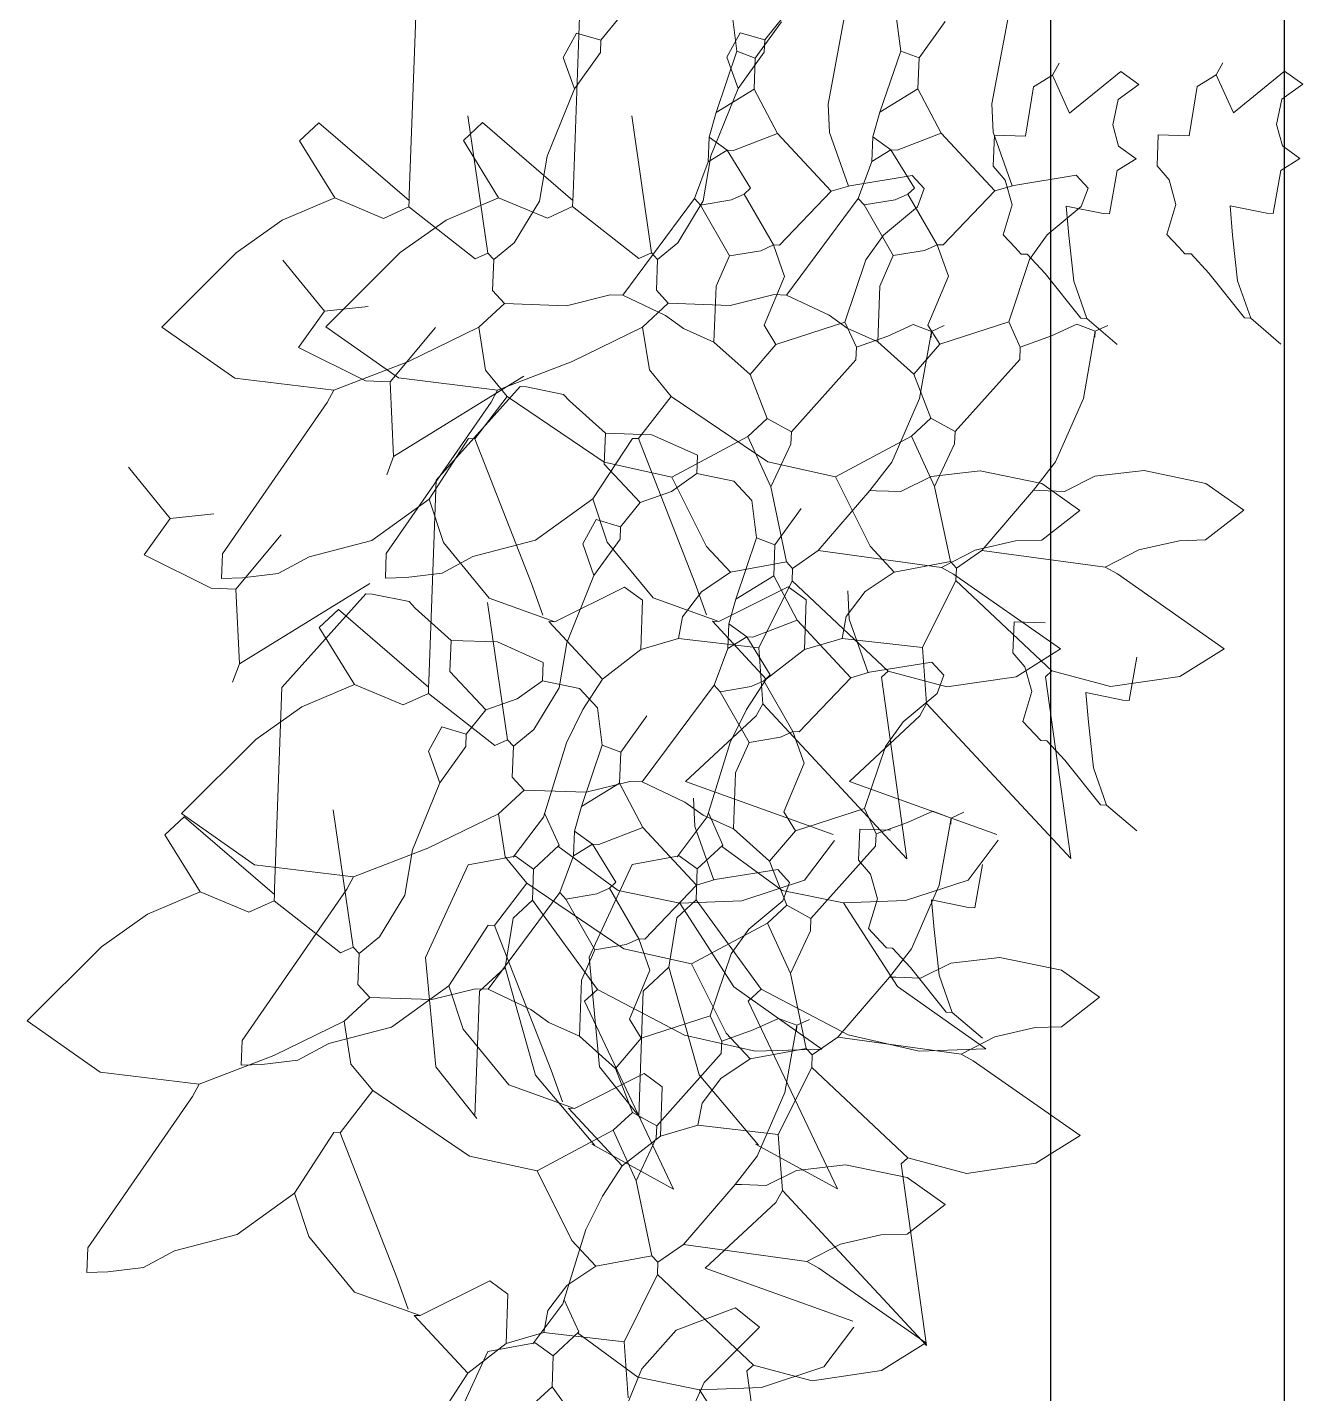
# Model space of a CAD drawing. Header units: millimetres. Extents: x 2667 to 2848, y -1 to 1765.
# Drawn here: x 2814.464 to 2815.009, y 1723.673 to 1724.257 of the extents above; entities that cross this region are included whole.
import ezdxf

# ---------------------------------------------------------------- set-up
doc = ezdxf.new("R2010")
doc.units = ezdxf.units.MM
doc.layers.add('PROIEZIONI', color=145, linetype='Continuous')
doc.layers.add('VERDE_giardino', color=74, linetype='Continuous', lineweight=9)

msp = doc.modelspace()

# ---------------------------------------------------------------- linework, layer by layer
at = {"layer": 'PROIEZIONI'}
for p, q in [((2814.90139, 1736.7425), (2814.90139, 1719.00637)), ((2815.00139, 1736.7425), (2815.00139, 1719.00637))]:
    msp.add_line(p, q, dxfattribs=at)
at = {"layer": 'VERDE_giardino'}
for p, q in [((2814.81606, 1724.27721), (2814.80618, 1724.22449)), ((2814.88613, 1724.27732), (2814.87625, 1724.2246)), ((2814.6301, 1724.27177), (2814.62697, 1724.1859)), ((2814.70018, 1724.27188), (2814.69705, 1724.18602)), ((2814.76513, 1724.26314), (2814.7672, 1724.24714)), ((2814.8352, 1724.26325), (2814.83727, 1724.24725)), ((2814.70899, 1724.25191), (2814.71733, 1724.26222)), ((2814.77505, 1724.2442), (2814.78624, 1724.25971)), ((2814.77906, 1724.25203), (2814.7874, 1724.26233)), ((2814.84512, 1724.24431), (2814.85631, 1724.25982)), ((2814.6928, 1724.24454), (2814.69849, 1724.25495)), ((2814.69849, 1724.25495), (2814.70899, 1724.25191)), ((2814.7088, 1724.24661), (2814.70899, 1724.25191)), ((2814.76287, 1724.24466), (2814.76856, 1724.25506)), ((2814.76856, 1724.25506), (2814.77906, 1724.25203)), ((2814.77887, 1724.24672), (2814.77906, 1724.25203)), ((2814.69762, 1724.2311), (2814.7088, 1724.24661)), ((2814.75828, 1724.22093), (2814.7672, 1724.24714)), ((2814.7672, 1724.24714), (2814.77505, 1724.2442)), ((2814.76769, 1724.23121), (2814.77887, 1724.24672)), ((2814.82835, 1724.22104), (2814.83727, 1724.24725)), ((2814.83727, 1724.24725), (2814.84512, 1724.24431)), ((2814.69762, 1724.2311), (2814.6928, 1724.24454)), ((2814.76769, 1724.23121), (2814.76287, 1724.24466)), ((2814.77457, 1724.23095), (2814.77505, 1724.2442)), ((2814.84464, 1724.23106), (2814.84512, 1724.24431)), ((2814.90501, 1724.24212), (2814.90217, 1724.23691)), ((2814.97509, 1724.24223), (2814.97224, 1724.23703)), ((2814.89402, 1724.2319), (2814.90217, 1724.23691)), ((2814.90217, 1724.23691), (2814.90954, 1724.22072)), ((2814.90954, 1724.22072), (2814.93142, 1724.2385)), ((2814.93142, 1724.2385), (2814.93917, 1724.23292)), ((2814.96409, 1724.23201), (2814.97224, 1724.23703)), ((2814.97224, 1724.23703), (2814.97961, 1724.22084)), ((2814.97961, 1724.22084), (2815.00149, 1724.23861)), ((2815.00149, 1724.23861), (2815.00925, 1724.23303)), ((2814.68595, 1724.20234), (2814.69762, 1724.2311)), ((2814.75603, 1724.20245), (2814.76769, 1724.23121)), ((2814.75828, 1724.22093), (2814.77457, 1724.23095)), ((2814.77457, 1724.23095), (2814.7845, 1724.21201)), ((2814.82835, 1724.22104), (2814.84464, 1724.23106)), ((2814.84464, 1724.23106), (2814.85457, 1724.21212)), ((2814.8906, 1724.2108), (2814.89402, 1724.2319)), ((2814.93027, 1724.22652), (2814.93917, 1724.23292)), ((2814.96067, 1724.21091), (2814.96409, 1724.23201)), ((2815.00034, 1724.22663), (2815.00925, 1724.23303)), ((2814.80618, 1724.22449), (2814.80675, 1724.21243)), ((2814.87625, 1724.2246), (2814.87683, 1724.21255)), ((2814.92798, 1724.21572), (2814.93027, 1724.22652)), ((2814.99805, 1724.21584), (2815.00034, 1724.22663)), ((2814.58004, 1724.20885), (2814.58828, 1724.21651)), ((2814.58828, 1724.21651), (2814.62688, 1724.18326)), ((2814.65012, 1724.20896), (2814.65836, 1724.21662)), ((2814.66056, 1724.1608), (2814.65208, 1724.21949)), ((2814.65836, 1724.21662), (2814.69695, 1724.18337)), ((2814.73063, 1724.16091), (2814.72215, 1724.2196)), ((2814.75525, 1724.21042), (2814.75828, 1724.22093)), ((2814.82532, 1724.21053), (2814.82835, 1724.22104)), ((2815.00057, 1724.20668), (2814.99805, 1724.21584)), ((2814.75486, 1724.19983), (2814.75525, 1724.21042)), ((2814.75525, 1724.21042), (2814.763, 1724.20483)), ((2814.76565, 1724.20473), (2814.7845, 1724.21201)), ((2814.7845, 1724.21201), (2814.80748, 1724.18729)), ((2814.80675, 1724.21243), (2814.81494, 1724.18947)), ((2814.82493, 1724.19994), (2814.82532, 1724.21053)), ((2814.82532, 1724.21053), (2814.83308, 1724.20494)), ((2814.83573, 1724.20485), (2814.85457, 1724.21212)), ((2814.85457, 1724.21212), (2814.87755, 1724.1874)), ((2814.87683, 1724.21255), (2814.88501, 1724.18958)), ((2814.87686, 1724.19803), (2814.87735, 1724.21128)), ((2814.87735, 1724.21128), (2814.8906, 1724.2108)), ((2814.93049, 1724.20657), (2814.92798, 1724.21572)), ((2814.94694, 1724.19814), (2814.94742, 1724.2114)), ((2814.94742, 1724.2114), (2814.96067, 1724.21091)), ((2814.59508, 1724.18441), (2814.58004, 1724.20885)), ((2814.66515, 1724.18453), (2814.65012, 1724.20896)), ((2814.75486, 1724.19983), (2814.763, 1724.20483)), ((2814.763, 1724.20483), (2814.77302, 1724.18854)), ((2814.763, 1724.20483), (2814.76565, 1724.20473)), ((2814.82493, 1724.19994), (2814.83308, 1724.20494)), ((2814.83308, 1724.20494), (2814.8431, 1724.18865)), ((2814.83308, 1724.20494), (2814.83573, 1724.20485)), ((2814.93802, 1724.20111), (2814.93049, 1724.20657)), ((2815.00809, 1724.20122), (2815.00057, 1724.20668)), ((2814.68595, 1724.20234), (2814.68271, 1724.18305)), ((2814.74898, 1724.18412), (2814.75486, 1724.19983)), ((2814.75603, 1724.20245), (2814.75278, 1724.18316)), ((2814.81905, 1724.18423), (2814.82493, 1724.19994)), ((2814.92987, 1724.1961), (2814.93802, 1724.20111)), ((2814.99994, 1724.19621), (2815.00809, 1724.20122)), ((2814.81553, 1724.18965), (2814.84222, 1724.19398)), ((2814.84222, 1724.19398), (2814.84733, 1724.18849)), ((2814.882, 1724.19201), (2814.87686, 1724.19803)), ((2814.8856, 1724.18976), (2814.91229, 1724.19409)), ((2814.91229, 1724.19409), (2814.9174, 1724.18861)), ((2814.92655, 1724.17765), (2814.92987, 1724.1961)), ((2814.95207, 1724.19212), (2814.94694, 1724.19814)), ((2814.99662, 1724.17776), (2814.99994, 1724.19621)), ((2814.77302, 1724.18854), (2814.77028, 1724.18599)), ((2814.78541, 1724.16421), (2814.80748, 1724.18729)), ((2814.80748, 1724.18729), (2814.81553, 1724.18965)), ((2814.8431, 1724.18865), (2814.84035, 1724.1861)), ((2814.84733, 1724.18849), (2814.84439, 1724.18064)), ((2814.85548, 1724.16432), (2814.87755, 1724.1874)), ((2814.87755, 1724.1874), (2814.8856, 1724.18976)), ((2814.88494, 1724.18148), (2814.882, 1724.19201)), ((2814.9174, 1724.18861), (2814.91446, 1724.18075)), ((2814.95501, 1724.18159), (2814.95207, 1724.19212)), ((2814.57262, 1724.17487), (2814.59508, 1724.18441)), ((2814.59508, 1724.18441), (2814.61599, 1724.17569)), ((2814.62678, 1724.18061), (2814.62688, 1724.18326)), ((2814.62688, 1724.18326), (2814.62697, 1724.1859)), ((2814.6427, 1724.17498), (2814.66515, 1724.18453)), ((2814.66515, 1724.18453), (2814.68606, 1724.1758)), ((2814.68271, 1724.18305), (2814.67185, 1724.16516)), ((2814.69685, 1724.18072), (2814.69695, 1724.18337)), ((2814.69695, 1724.18337), (2814.69705, 1724.18602)), ((2814.71829, 1724.14277), (2814.74898, 1724.18412)), ((2814.75278, 1724.18316), (2814.74192, 1724.16528)), ((2814.74898, 1724.18412), (2814.75154, 1724.18136)), ((2814.75154, 1724.18136), (2814.76488, 1724.18354)), ((2814.75154, 1724.18136), (2814.76401, 1724.15969)), ((2814.76488, 1724.18354), (2814.77028, 1724.18599)), ((2814.77028, 1724.18599), (2814.78276, 1724.1643)), ((2814.78836, 1724.14288), (2814.81905, 1724.18423)), ((2814.81905, 1724.18423), (2814.82161, 1724.18148)), ((2814.82161, 1724.18148), (2814.83495, 1724.18365)), ((2814.82161, 1724.18148), (2814.83408, 1724.1598)), ((2814.83495, 1724.18365), (2814.84035, 1724.1861)), ((2814.84035, 1724.1861), (2814.85283, 1724.16442)), ((2814.88111, 1724.16868), (2814.88494, 1724.18148)), ((2814.90809, 1724.18097), (2814.92389, 1724.17774)), ((2814.90915, 1724.16836), (2814.90809, 1724.18097)), ((2814.95118, 1724.16879), (2814.95501, 1724.18159)), ((2814.97816, 1724.18108), (2814.99397, 1724.17786)), ((2814.97923, 1724.16847), (2814.97816, 1724.18108)), ((2814.61599, 1724.17569), (2814.62678, 1724.18061)), ((2814.62304, 1724.16108), (2814.6427, 1724.17498)), ((2814.62678, 1724.18061), (2814.65516, 1724.15834)), ((2814.68606, 1724.1758), (2814.69685, 1724.18072)), ((2814.69685, 1724.18072), (2814.72524, 1724.15845)), ((2814.84439, 1724.18064), (2814.82985, 1724.16853)), ((2814.91446, 1724.18075), (2814.89992, 1724.16864)), ((2814.92389, 1724.17774), (2814.92655, 1724.17765)), ((2814.99397, 1724.17786), (2814.99662, 1724.17776)), ((2814.55297, 1724.16097), (2814.57262, 1724.17487)), ((2814.67185, 1724.16516), (2814.66311, 1724.15805)), ((2814.74192, 1724.16528), (2814.73319, 1724.15816)), ((2814.77736, 1724.16185), (2814.78276, 1724.1643)), ((2814.78276, 1724.1643), (2814.78757, 1724.15087)), ((2814.78276, 1724.1643), (2814.78541, 1724.16421)), ((2814.82985, 1724.16853), (2814.82234, 1724.15792)), ((2814.84743, 1724.16196), (2814.85283, 1724.16442)), ((2814.85283, 1724.16442), (2814.85765, 1724.15098)), ((2814.85283, 1724.16442), (2814.85548, 1724.16432)), ((2814.88622, 1724.16319), (2814.88111, 1724.16868)), ((2814.89992, 1724.16864), (2814.89241, 1724.15803)), ((2814.91129, 1724.14879), (2814.90915, 1724.16836)), ((2814.95629, 1724.16331), (2814.95118, 1724.16879)), ((2814.95629, 1724.16331), (2814.95884, 1724.16055)), ((2814.98136, 1724.1489), (2814.97923, 1724.16847)), ((2814.52117, 1724.12922), (2814.55297, 1724.16097)), ((2814.59072, 1724.13599), (2814.57294, 1724.15787)), ((2814.59124, 1724.12933), (2814.62304, 1724.16108)), ((2814.65516, 1724.15834), (2814.66056, 1724.1608)), ((2814.66056, 1724.1608), (2814.66311, 1724.15805)), ((2814.66311, 1724.15805), (2814.66263, 1724.1448)), ((2814.72524, 1724.15845), (2814.73063, 1724.16091)), ((2814.73063, 1724.16091), (2814.73319, 1724.15816)), ((2814.73319, 1724.15816), (2814.7327, 1724.14491)), ((2814.75823, 1724.14663), (2814.76401, 1724.15969)), ((2814.76401, 1724.15969), (2814.77736, 1724.16185)), ((2814.82234, 1724.15792), (2814.8134, 1724.13134)), ((2814.82831, 1724.14674), (2814.83408, 1724.1598)), ((2814.83408, 1724.1598), (2814.84743, 1724.16196)), ((2814.89241, 1724.15803), (2814.88348, 1724.13145)), ((2814.88622, 1724.16319), (2814.88877, 1724.16044)), ((2814.88877, 1724.16044), (2814.89141, 1724.16035)), ((2814.89141, 1724.16035), (2814.89908, 1724.15211)), ((2814.95884, 1724.16055), (2814.96149, 1724.16046)), ((2814.96149, 1724.16046), (2814.96915, 1724.15222)), ((2814.89908, 1724.15211), (2814.9143, 1724.13298)), ((2814.96915, 1724.15222), (2814.98437, 1724.13309)), ((2814.75736, 1724.12277), (2814.75823, 1724.14663)), ((2814.78757, 1724.15087), (2814.77885, 1724.12995)), ((2814.82744, 1724.12288), (2814.82831, 1724.14674)), ((2814.85765, 1724.15098), (2814.84892, 1724.13006)), ((2814.91696, 1724.13288), (2814.91129, 1724.14879)), ((2814.98703, 1724.13299), (2814.98136, 1724.1489)), ((2814.66263, 1724.1448), (2814.66773, 1724.13931)), ((2814.69424, 1724.13834), (2814.71298, 1724.14296)), ((2814.71298, 1724.14296), (2814.71829, 1724.14277)), ((2814.71829, 1724.14277), (2814.73655, 1724.13414)), ((2814.7327, 1724.14491), (2814.73781, 1724.13942)), ((2814.76431, 1724.13846), (2814.78306, 1724.14308)), ((2814.78306, 1724.14308), (2814.78836, 1724.14288)), ((2814.78836, 1724.14288), (2814.80662, 1724.13426)), ((2814.59072, 1724.13599), (2814.57954, 1724.12048)), ((2814.59072, 1724.13599), (2814.60937, 1724.13796)), ((2814.65675, 1724.12909), (2814.66773, 1724.13931)), ((2814.66773, 1724.13931), (2814.69424, 1724.13834)), ((2814.72682, 1724.1292), (2814.73781, 1724.13942)), ((2814.73655, 1724.13414), (2814.7443, 1724.12856)), ((2814.73781, 1724.13942), (2814.76431, 1724.13846)), ((2814.80662, 1724.13426), (2814.81438, 1724.12867)), ((2814.55229, 1724.10737), (2814.52117, 1724.12922)), ((2814.62236, 1724.10748), (2814.59124, 1724.12933)), ((2814.61881, 1724.10577), (2814.63823, 1724.12895)), ((2814.65675, 1724.12909), (2814.62659, 1724.11441)), ((2814.65965, 1724.11077), (2814.65675, 1724.12909)), ((2814.72682, 1724.1292), (2814.69667, 1724.11453)), ((2814.72972, 1724.11088), (2814.72682, 1724.1292)), ((2814.7443, 1724.12856), (2814.75736, 1724.12277)), ((2814.77885, 1724.12995), (2814.78386, 1724.12181)), ((2814.78386, 1724.12181), (2814.8134, 1724.13134)), ((2814.8134, 1724.13134), (2814.81831, 1724.12055)), ((2814.81438, 1724.12867), (2814.82744, 1724.12288)), ((2814.83176, 1724.12537), (2814.84255, 1724.13028)), ((2814.84255, 1724.13028), (2814.85041, 1724.12734)), ((2814.84892, 1724.13006), (2814.85394, 1724.12192)), ((2814.85041, 1724.12734), (2814.85581, 1724.1298)), ((2814.85394, 1724.12192), (2814.88348, 1724.13145)), ((2814.88348, 1724.13145), (2814.88839, 1724.12066)), ((2814.90183, 1724.12548), (2814.91262, 1724.13039)), ((2814.91262, 1724.13039), (2814.92048, 1724.12746)), ((2814.9143, 1724.13298), (2814.91696, 1724.13288)), ((2814.91696, 1724.13288), (2814.92982, 1724.1218)), ((2814.92048, 1724.12746), (2814.92588, 1724.12991)), ((2814.98437, 1724.13309), (2814.98703, 1724.13299)), ((2814.98703, 1724.13299), (2814.99989, 1724.12191)), ((2814.75736, 1724.12277), (2814.77278, 1724.10894)), ((2814.81831, 1724.12055), (2814.83176, 1724.12537)), ((2814.82744, 1724.12288), (2814.84285, 1724.10905)), ((2814.84535, 1724.0986), (2814.85041, 1724.12734)), ((2814.85031, 1724.1247), (2814.85041, 1724.12734)), ((2814.88839, 1724.12066), (2814.90183, 1724.12548)), ((2814.91542, 1724.09871), (2814.92048, 1724.12746)), ((2814.92038, 1724.12481), (2814.92048, 1724.12746)), ((2814.57954, 1724.12048), (2814.60821, 1724.10616)), ((2814.77278, 1724.10894), (2814.78386, 1724.12181)), ((2814.81812, 1724.11525), (2814.81831, 1724.12055)), ((2814.84285, 1724.10905), (2814.85394, 1724.12192)), ((2814.88819, 1724.11536), (2814.88839, 1724.12066)), ((2814.62659, 1724.11441), (2814.59473, 1724.10216)), ((2814.66894, 1724.09946), (2814.65965, 1724.11077)), ((2814.69667, 1724.11453), (2814.6648, 1724.10228)), ((2814.73901, 1724.09957), (2814.72972, 1724.11088)), ((2814.79046, 1724.08441), (2814.81812, 1724.11525)), ((2814.86053, 1724.08452), (2814.88819, 1724.11536)), ((2814.59473, 1724.10216), (2814.55229, 1724.10737)), ((2814.60821, 1724.10616), (2814.61881, 1724.10577)), ((2814.61881, 1724.10577), (2814.6203, 1724.07388)), ((2814.6203, 1724.07388), (2814.67605, 1724.1082)), ((2814.6648, 1724.10228), (2814.62236, 1724.10748)), ((2814.77278, 1724.10894), (2814.78006, 1724.0901)), ((2814.84285, 1724.10905), (2814.85013, 1724.09021)), ((2814.59189, 1724.09696), (2814.59473, 1724.10216)), ((2814.67446, 1724.10375), (2814.6385, 1724.06366)), ((2814.65501, 1724.08139), (2814.66894, 1724.09946)), ((2814.66196, 1724.09707), (2814.6648, 1724.10228)), ((2814.66894, 1724.09946), (2814.71038, 1724.07141)), ((2814.67712, 1724.10365), (2814.67446, 1724.10375)), ((2814.67712, 1724.10365), (2814.69292, 1724.10042)), ((2814.69292, 1724.10042), (2814.69547, 1724.09768)), ((2814.72508, 1724.0815), (2814.73901, 1724.09957)), ((2814.73901, 1724.09957), (2814.78045, 1724.07152)), ((2814.54708, 1724.03226), (2814.59189, 1724.09696)), ((2814.61715, 1724.03237), (2814.66196, 1724.09707)), ((2814.69547, 1724.09768), (2814.71089, 1724.08385)), ((2814.83343, 1724.07138), (2814.84535, 1724.0986)), ((2814.90351, 1724.07149), (2814.91542, 1724.09871)), ((2814.77182, 1724.08244), (2814.78006, 1724.0901)), ((2814.78006, 1724.0901), (2814.79046, 1724.08441)), ((2814.84189, 1724.08255), (2814.85013, 1724.09021)), ((2814.85013, 1724.09021), (2814.86053, 1724.08452)), ((2814.6355, 1724.05556), (2814.65236, 1724.08148)), ((2814.65236, 1724.08148), (2814.65501, 1724.08139)), ((2814.70557, 1724.05567), (2814.72244, 1724.08159)), ((2814.71089, 1724.08385), (2814.71041, 1724.07059)), ((2814.71089, 1724.08385), (2814.7308, 1724.08317)), ((2814.72244, 1724.08159), (2814.72508, 1724.0815)), ((2814.72508, 1724.0815), (2814.74936, 1724.01958)), ((2814.7308, 1724.08317), (2814.75035, 1724.07445)), ((2814.73934, 1724.06505), (2814.77182, 1724.08244)), ((2814.77182, 1724.08244), (2814.78164, 1724.06085)), ((2814.79027, 1724.07912), (2814.79046, 1724.08441)), ((2814.80941, 1724.06516), (2814.84189, 1724.08255)), ((2814.84189, 1724.08255), (2814.85171, 1724.06096)), ((2814.86034, 1724.07923), (2814.86053, 1724.08452)), ((2814.65501, 1724.08139), (2814.67929, 1724.01947)), ((2814.78164, 1724.06085), (2814.79027, 1724.07912)), ((2814.85171, 1724.06096), (2814.86034, 1724.07923)), ((2814.6203, 1724.07388), (2814.61736, 1724.06602)), ((2814.71038, 1724.07141), (2814.73934, 1724.06505)), ((2814.71041, 1724.07059), (2814.72573, 1724.05411)), ((2814.75006, 1724.0665), (2814.75035, 1724.07445)), ((2814.78045, 1724.07152), (2814.80941, 1724.06516)), ((2814.82404, 1724.0593), (2814.83343, 1724.07138)), ((2814.89412, 1724.05942), (2814.90351, 1724.07149)), ((2814.5247, 1724.04733), (2814.50692, 1724.06921)), ((2814.73918, 1724.05893), (2814.75006, 1724.0665)), ((2814.73934, 1724.06505), (2814.75418, 1724.03532)), ((2814.75006, 1724.0665), (2814.76587, 1724.06327)), ((2814.80941, 1724.06516), (2814.82425, 1724.03543)), ((2814.85031, 1724.06533), (2814.8373, 1724.05882)), ((2814.87129, 1724.06774), (2814.85031, 1724.06533)), ((2814.89769, 1724.06224), (2814.87129, 1724.06774)), ((2814.92038, 1724.06544), (2814.90737, 1724.05893)), ((2814.94137, 1724.06785), (2814.92038, 1724.06544)), ((2814.96776, 1724.06235), (2814.94137, 1724.06785)), ((2814.6385, 1724.06366), (2814.63537, 1723.97779)), ((2814.72573, 1724.05411), (2814.73918, 1724.05893)), ((2814.76587, 1724.06327), (2814.77353, 1724.05503)), ((2814.78164, 1724.06085), (2814.78843, 1724.02876)), ((2814.80188, 1724.03358), (2814.82404, 1724.0593)), ((2814.82404, 1724.0593), (2814.8267, 1724.05921)), ((2814.8373, 1724.05882), (2814.8267, 1724.05921)), ((2814.85171, 1724.06096), (2814.85851, 1724.02887)), ((2814.87195, 1724.03369), (2814.89412, 1724.05942)), ((2814.89412, 1724.05942), (2814.89677, 1724.05932)), ((2814.90737, 1724.05893), (2814.89677, 1724.05932)), ((2814.91396, 1724.05072), (2814.89769, 1724.06224)), ((2814.98403, 1724.05084), (2814.96776, 1724.06235)), ((2814.61097, 1724.03788), (2814.6355, 1724.05556)), ((2814.64165, 1724.03709), (2814.6355, 1724.05556)), ((2814.68104, 1724.03799), (2814.70557, 1724.05567)), ((2814.71172, 1724.0372), (2814.70557, 1724.05567)), ((2814.71739, 1724.0438), (2814.72573, 1724.05411)), ((2814.77353, 1724.05503), (2814.7756, 1724.03903)), ((2814.5247, 1724.04733), (2814.51352, 1724.03182)), ((2814.5247, 1724.04733), (2814.54335, 1724.0493)), ((2814.7012, 1724.03643), (2814.70689, 1724.04684)), ((2814.70689, 1724.04684), (2814.71739, 1724.0438)), ((2814.78345, 1724.03609), (2814.79464, 1724.0516)), ((2814.91396, 1724.05072), (2814.89758, 1724.03805)), ((2814.98403, 1724.05084), (2814.96765, 1724.03816)), ((2814.7172, 1724.0385), (2814.71739, 1724.0438)), ((2814.55279, 1724.01711), (2814.57222, 1724.04029)), ((2814.58417, 1724.0309), (2814.61097, 1724.03788)), ((2814.6612, 1724.01323), (2814.64165, 1724.03709)), ((2814.65424, 1724.03101), (2814.68104, 1724.03799)), ((2814.70602, 1724.02298), (2814.7012, 1724.03643)), ((2814.70602, 1724.02298), (2814.7172, 1724.0385)), ((2814.73128, 1724.01334), (2814.71172, 1724.0372)), ((2814.75418, 1724.03532), (2814.76439, 1724.02433)), ((2814.76668, 1724.01281), (2814.7756, 1724.03903)), ((2814.7756, 1724.03903), (2814.78345, 1724.03609)), ((2814.78297, 1724.02284), (2814.78345, 1724.03609)), ((2814.82425, 1724.03543), (2814.83446, 1724.02444)), ((2814.86911, 1724.03381), (2814.88635, 1724.03772)), ((2814.88635, 1724.03772), (2814.89758, 1724.03805)), ((2814.93918, 1724.03393), (2814.95642, 1724.03783)), ((2814.95642, 1724.03783), (2814.96765, 1724.03816)), ((2814.51352, 1724.03182), (2814.54219, 1724.0175)), ((2814.54669, 1724.02165), (2814.54708, 1724.03226)), ((2814.58417, 1724.0309), (2814.57095, 1724.02383)), ((2814.61676, 1724.02176), (2814.61715, 1724.03237)), ((2814.65424, 1724.03101), (2814.64102, 1724.02394)), ((2814.79099, 1724.02601), (2814.80188, 1724.03358)), ((2814.80188, 1724.03358), (2814.85469, 1724.02634)), ((2814.83446, 1724.02444), (2814.85851, 1724.02887)), ((2814.85469, 1724.02634), (2814.86911, 1724.03381)), ((2814.85851, 1724.02887), (2814.86106, 1724.02612)), ((2814.86106, 1724.02612), (2814.87195, 1724.03369)), ((2814.87195, 1724.03369), (2814.92476, 1724.02645)), ((2814.92476, 1724.02645), (2814.93918, 1724.03393)), ((2814.57095, 1724.02383), (2814.55556, 1724.02195)), ((2814.64102, 1724.02394), (2814.62563, 1724.02206)), ((2814.76439, 1724.02433), (2814.75195, 1724.01601)), ((2814.76439, 1724.02433), (2814.78843, 1724.02876)), ((2814.78843, 1724.02876), (2814.79099, 1724.02601)), ((2814.79079, 1724.02071), (2814.79099, 1724.02601)), ((2814.83446, 1724.02444), (2814.82202, 1724.01612)), ((2814.85469, 1724.02634), (2814.85989, 1724.0235)), ((2814.85989, 1724.0235), (2814.90558, 1723.99152)), ((2814.86086, 1724.02082), (2814.86106, 1724.02612)), ((2814.92476, 1724.02645), (2814.92997, 1724.02361)), ((2814.92997, 1724.02361), (2814.97565, 1723.99163)), ((2814.54219, 1724.0175), (2814.55279, 1724.01711)), ((2814.55556, 1724.02195), (2814.54669, 1724.02165)), ((2814.55429, 1723.98522), (2814.61004, 1724.01954)), ((2814.62563, 1724.02206), (2814.61676, 1724.02176)), ((2814.67929, 1724.01947), (2814.68411, 1724.00602)), ((2814.68932, 1724.00318), (2814.71904, 1724.01802)), ((2814.69435, 1723.99422), (2814.70602, 1724.02298)), ((2814.71904, 1724.01802), (2814.7268, 1724.01243)), ((2814.74936, 1724.01958), (2814.75418, 1724.00614)), ((2814.75939, 1724.00329), (2814.78912, 1724.01813)), ((2814.76668, 1724.01281), (2814.78297, 1724.02284)), ((2814.77648, 1723.99205), (2814.79079, 1724.02071)), ((2814.78297, 1724.02284), (2814.7929, 1724.0039)), ((2814.78912, 1724.01813), (2814.79687, 1724.01254)), ((2814.79079, 1724.02071), (2814.83185, 1723.98207)), ((2814.84656, 1723.99216), (2814.86086, 1724.02082)), ((2814.86086, 1724.02082), (2814.90192, 1723.98218)), ((2814.55279, 1724.01711), (2814.55429, 1723.98522)), ((2814.60844, 1724.01509), (2814.57249, 1723.975)), ((2814.6111, 1724.01499), (2814.60844, 1724.01509)), ((2814.6111, 1724.01499), (2814.6269, 1724.01176)), ((2814.6269, 1724.01176), (2814.62946, 1724.00902)), ((2814.66896, 1723.95268), (2814.66048, 1724.01138)), ((2814.68932, 1724.00318), (2814.6612, 1724.01323)), ((2814.7268, 1724.01243), (2814.72603, 1723.99123)), ((2814.75939, 1724.00329), (2814.73128, 1724.01334)), ((2814.75195, 1724.01601), (2814.7439, 1724.00534)), ((2814.76365, 1724.00231), (2814.76668, 1724.01281)), ((2814.79687, 1724.01254), (2814.7961, 1723.99134)), ((2814.82202, 1724.01612), (2814.81397, 1724.00545)), ((2814.81458, 1724.01638), (2814.81515, 1724.00432)), ((2814.58844, 1724.00073), (2814.59668, 1724.0084)), ((2814.59668, 1724.0084), (2814.63528, 1723.97514)), ((2814.62946, 1724.00902), (2814.64487, 1723.99519)), ((2814.60348, 1723.9763), (2814.58844, 1724.00073)), ((2814.68666, 1724.00328), (2814.70964, 1723.97856)), ((2814.68666, 1724.00328), (2814.68932, 1724.00318)), ((2814.7439, 1724.00534), (2814.74212, 1723.99595)), ((2814.75673, 1724.00339), (2814.77972, 1723.97867)), ((2814.75673, 1724.00339), (2814.75939, 1724.00329)), ((2814.76326, 1723.99171), (2814.76365, 1724.00231)), ((2814.76365, 1724.00231), (2814.7714, 1723.99672)), ((2814.77405, 1723.99662), (2814.7929, 1724.0039)), ((2814.7929, 1724.0039), (2814.81588, 1723.97918)), ((2814.81397, 1724.00545), (2814.81219, 1723.99606)), ((2814.81515, 1724.00432), (2814.82334, 1723.98136)), ((2814.88527, 1723.98992), (2814.88575, 1724.00317)), ((2814.88575, 1724.00317), (2814.899, 1724.00269)), ((2814.64487, 1723.99519), (2814.64439, 1723.98193)), ((2814.64487, 1723.99519), (2814.66479, 1723.99451)), ((2814.66479, 1723.99451), (2814.68434, 1723.98579)), ((2814.69435, 1723.99422), (2814.69111, 1723.97494)), ((2814.72603, 1723.99123), (2814.74212, 1723.99595)), ((2814.74212, 1723.99595), (2814.77648, 1723.99205)), ((2814.76326, 1723.99171), (2814.7714, 1723.99672)), ((2814.7714, 1723.99672), (2814.78142, 1723.98043)), ((2814.7714, 1723.99672), (2814.77405, 1723.99662)), ((2814.7961, 1723.99134), (2814.81219, 1723.99606)), ((2814.81219, 1723.99606), (2814.84656, 1723.99216)), ((2814.70964, 1723.97856), (2814.72603, 1723.99123)), ((2814.75738, 1723.97601), (2814.76326, 1723.99171)), ((2814.77648, 1723.99205), (2814.77826, 1723.9681)), ((2814.77972, 1723.97867), (2814.7961, 1723.99134)), ((2814.84656, 1723.99216), (2814.84834, 1723.96821)), ((2814.8904, 1723.9839), (2814.88527, 1723.98992)), ((2814.90558, 1723.99152), (2814.88661, 1723.97968)), ((2814.93495, 1723.96954), (2814.93827, 1723.98799)), ((2814.97565, 1723.99163), (2814.95668, 1723.97979)), ((2814.55429, 1723.98522), (2814.55134, 1723.97736)), ((2814.68405, 1723.97784), (2814.68434, 1723.98579)), ((2814.82393, 1723.98154), (2814.85062, 1723.98587)), ((2814.85062, 1723.98587), (2814.85573, 1723.98038)), ((2814.89334, 1723.97337), (2814.8904, 1723.9839)), ((2814.89917, 1723.97962), (2814.90192, 1723.98218)), ((2814.92708, 1723.97543), (2814.90192, 1723.98218)), ((2814.58102, 1723.96676), (2814.60348, 1723.9763)), ((2814.60348, 1723.9763), (2814.62439, 1723.96758)), ((2814.63528, 1723.97514), (2814.63537, 1723.97779)), ((2814.64439, 1723.98193), (2814.65971, 1723.96545)), ((2814.67316, 1723.97027), (2814.68405, 1723.97784)), ((2814.68405, 1723.97784), (2814.69985, 1723.97461)), ((2814.70964, 1723.97856), (2814.70121, 1723.9656)), ((2814.77972, 1723.97867), (2814.77128, 1723.96571)), ((2814.77328, 1723.97543), (2814.77868, 1723.97788)), ((2814.78142, 1723.98043), (2814.77868, 1723.97788)), ((2814.77868, 1723.97788), (2814.79116, 1723.95619)), ((2814.79381, 1723.9561), (2814.81588, 1723.97918)), ((2814.81588, 1723.97918), (2814.82393, 1723.98154)), ((2814.8291, 1723.97951), (2814.83185, 1723.98207)), ((2814.83991, 1723.90178), (2814.8291, 1723.97951)), ((2814.857, 1723.97532), (2814.83185, 1723.98207)), ((2814.85573, 1723.98038), (2814.85279, 1723.97253)), ((2814.88661, 1723.97968), (2814.857, 1723.97532)), ((2814.90999, 1723.9019), (2814.89917, 1723.97962)), ((2814.95668, 1723.97979), (2814.92708, 1723.97543)), ((2814.57249, 1723.975), (2814.56936, 1723.88913)), ((2814.62439, 1723.96758), (2814.63518, 1723.9725)), ((2814.63518, 1723.9725), (2814.63528, 1723.97514)), ((2814.63518, 1723.9725), (2814.66356, 1723.95023)), ((2814.69111, 1723.97494), (2814.68025, 1723.95705)), ((2814.69985, 1723.97461), (2814.70751, 1723.96637)), ((2814.72669, 1723.93466), (2814.75738, 1723.97601)), ((2814.75738, 1723.97601), (2814.75994, 1723.97325)), ((2814.75994, 1723.97325), (2814.77328, 1723.97543)), ((2814.75994, 1723.97325), (2814.77241, 1723.95157)), ((2814.85279, 1723.97253), (2814.83825, 1723.96041)), ((2814.88951, 1723.96057), (2814.89334, 1723.97337)), ((2814.91649, 1723.97286), (2814.93229, 1723.96963)), ((2814.91755, 1723.96024), (2814.91649, 1723.97286)), ((2814.56137, 1723.95285), (2814.58102, 1723.96676)), ((2814.65138, 1723.95514), (2814.65971, 1723.96545)), ((2814.65971, 1723.96545), (2814.67316, 1723.97027)), ((2814.70121, 1723.9656), (2814.69419, 1723.95138)), ((2814.70751, 1723.96637), (2814.70958, 1723.95037)), ((2814.77128, 1723.96571), (2814.76426, 1723.95149)), ((2814.77542, 1723.96289), (2814.77826, 1723.9681)), ((2814.77826, 1723.9681), (2814.83991, 1723.90178)), ((2814.84549, 1723.963), (2814.84834, 1723.96821)), ((2814.84834, 1723.96821), (2814.90999, 1723.9019)), ((2814.93229, 1723.96963), (2814.93495, 1723.96954)), ((2814.71744, 1723.94743), (2814.72862, 1723.96294)), ((2814.7452, 1723.9348), (2814.77542, 1723.96289)), ((2814.81528, 1723.93491), (2814.84549, 1723.963)), ((2814.83825, 1723.96041), (2814.83074, 1723.94981)), ((2814.89462, 1723.95508), (2814.88951, 1723.96057)), ((2814.91969, 1723.94067), (2814.91755, 1723.96024)), ((2814.63518, 1723.94777), (2814.64087, 1723.95818)), ((2814.64087, 1723.95818), (2814.65138, 1723.95514)), ((2814.65118, 1723.94984), (2814.65138, 1723.95514)), ((2814.68025, 1723.95705), (2814.67151, 1723.94994)), ((2814.77241, 1723.95157), (2814.78576, 1723.95374)), ((2814.78576, 1723.95374), (2814.79116, 1723.95619)), ((2814.79116, 1723.95619), (2814.79597, 1723.94275)), ((2814.79116, 1723.95619), (2814.79381, 1723.9561)), ((2814.89462, 1723.95508), (2814.89717, 1723.95233)), ((2814.52957, 1723.92111), (2814.56137, 1723.95285)), ((2814.64001, 1723.93432), (2814.63518, 1723.94777)), ((2814.64001, 1723.93432), (2814.65118, 1723.94984)), ((2814.66356, 1723.95023), (2814.66896, 1723.95268)), ((2814.66896, 1723.95268), (2814.67151, 1723.94994)), ((2814.67151, 1723.94994), (2814.67103, 1723.93669)), ((2814.69419, 1723.95138), (2814.68435, 1723.91956)), ((2814.70067, 1723.92415), (2814.70958, 1723.95037)), ((2814.70958, 1723.95037), (2814.71744, 1723.94743)), ((2814.71695, 1723.93418), (2814.71744, 1723.94743)), ((2814.76426, 1723.95149), (2814.75442, 1723.91968)), ((2814.76663, 1723.93851), (2814.77241, 1723.95157)), ((2814.83074, 1723.94981), (2814.8218, 1723.92323)), ((2814.89717, 1723.95233), (2814.89981, 1723.95223)), ((2814.89981, 1723.95223), (2814.90748, 1723.94399)), ((2814.79597, 1723.94275), (2814.78725, 1723.92184)), ((2814.90748, 1723.94399), (2814.9227, 1723.92487)), ((2814.67103, 1723.93669), (2814.67613, 1723.9312)), ((2814.76576, 1723.91466), (2814.76663, 1723.93851)), ((2814.92536, 1723.92477), (2814.91969, 1723.94067)), ((2814.62834, 1723.90556), (2814.64001, 1723.93432)), ((2814.66515, 1723.92098), (2814.67613, 1723.9312)), ((2814.67613, 1723.9312), (2814.70264, 1723.93023)), ((2814.70067, 1723.92415), (2814.71695, 1723.93418)), ((2814.70264, 1723.93023), (2814.72138, 1723.93485)), ((2814.71695, 1723.93418), (2814.72688, 1723.91524)), ((2814.72138, 1723.93485), (2814.72669, 1723.93466)), ((2814.72669, 1723.93466), (2814.74495, 1723.92603)), ((2814.80836, 1723.91214), (2814.7452, 1723.9348)), ((2814.87843, 1723.91225), (2814.81528, 1723.93491)), ((2814.69763, 1723.91365), (2814.70067, 1723.92415)), ((2814.74495, 1723.92603), (2814.7527, 1723.92045)), ((2814.74856, 1723.92772), (2814.74914, 1723.91566)), ((2814.9227, 1723.92487), (2814.92536, 1723.92477)), ((2814.92536, 1723.92477), (2814.93822, 1723.91369)), ((2814.52243, 1723.91207), (2814.53067, 1723.91974)), ((2814.56069, 1723.89926), (2814.52957, 1723.92111)), ((2814.53067, 1723.91974), (2814.56926, 1723.88648)), ((2814.60294, 1723.86402), (2814.59447, 1723.92272)), ((2814.66515, 1723.92098), (2814.63499, 1723.9063)), ((2814.66805, 1723.90266), (2814.66515, 1723.92098)), ((2814.68435, 1723.91956), (2814.67147, 1723.90249)), ((2814.68489, 1723.92131), (2814.69114, 1723.90758)), ((2814.75442, 1723.91968), (2814.74154, 1723.9026)), ((2814.7527, 1723.92045), (2814.76576, 1723.91466)), ((2814.75496, 1723.92142), (2814.76121, 1723.90769)), ((2814.78725, 1723.92184), (2814.79226, 1723.9137)), ((2814.79226, 1723.9137), (2814.8218, 1723.92323)), ((2814.8218, 1723.92323), (2814.82671, 1723.91244)), ((2814.84016, 1723.91726), (2814.85095, 1723.92217)), ((2814.85095, 1723.92217), (2814.85881, 1723.91923)), ((2814.85375, 1723.89049), (2814.85881, 1723.91923)), ((2814.85871, 1723.91658), (2814.85881, 1723.91923)), ((2814.85881, 1723.91923), (2814.86421, 1723.92169)), ((2814.53746, 1723.88764), (2814.52243, 1723.91207)), ((2814.69725, 1723.90305), (2814.69763, 1723.91365)), ((2814.69763, 1723.91365), (2814.70539, 1723.90806)), ((2814.70804, 1723.90796), (2814.72688, 1723.91524)), ((2814.72688, 1723.91524), (2814.74987, 1723.89052)), ((2814.74914, 1723.91566), (2814.75732, 1723.8927)), ((2814.76576, 1723.91466), (2814.78118, 1723.90083)), ((2814.78118, 1723.90083), (2814.79226, 1723.9137)), ((2814.81925, 1723.90126), (2814.81973, 1723.91451)), ((2814.81973, 1723.91451), (2814.83299, 1723.91403)), ((2814.82652, 1723.90714), (2814.82671, 1723.91244)), ((2814.82671, 1723.91244), (2814.84016, 1723.91726)), ((2814.63499, 1723.9063), (2814.60313, 1723.89405)), ((2814.69114, 1723.90758), (2814.68015, 1723.89736)), ((2814.7164, 1723.88818), (2814.69054, 1723.90715)), ((2814.69725, 1723.90305), (2814.70539, 1723.90806)), ((2814.70539, 1723.90806), (2814.71541, 1723.89177)), ((2814.70539, 1723.90806), (2814.70804, 1723.90796)), ((2814.76121, 1723.90769), (2814.75022, 1723.89747)), ((2814.78647, 1723.88829), (2814.76061, 1723.90726)), ((2814.79602, 1723.89259), (2814.80886, 1723.90962)), ((2814.79886, 1723.8763), (2814.82652, 1723.90714)), ((2814.86609, 1723.8927), (2814.87893, 1723.90973)), ((2814.62834, 1723.90556), (2814.6251, 1723.88628)), ((2814.65221, 1723.89923), (2814.67239, 1723.90296)), ((2814.67734, 1723.89135), (2814.66805, 1723.90266)), ((2814.67239, 1723.90296), (2814.68015, 1723.89736)), ((2814.69136, 1723.88735), (2814.69725, 1723.90305)), ((2814.72229, 1723.89935), (2814.74247, 1723.90307)), ((2814.74247, 1723.90307), (2814.75022, 1723.89747)), ((2814.78118, 1723.90083), (2814.78846, 1723.88199)), ((2814.82438, 1723.89524), (2814.81925, 1723.90126)), ((2814.60313, 1723.89405), (2814.56069, 1723.89926)), ((2814.65221, 1723.89923), (2814.63388, 1723.85961)), ((2814.67967, 1723.88412), (2814.68015, 1723.89736)), ((2814.72229, 1723.89935), (2814.70396, 1723.85972)), ((2814.74974, 1723.88423), (2814.75022, 1723.89747)), ((2814.75791, 1723.89288), (2814.78461, 1723.89721)), ((2814.78461, 1723.89721), (2814.78972, 1723.89172)), ((2814.82732, 1723.88471), (2814.82438, 1723.89524)), ((2814.86893, 1723.88087), (2814.87226, 1723.89933)), ((2814.55548, 1723.82414), (2814.60029, 1723.88885)), ((2814.56926, 1723.88648), (2814.56936, 1723.88913)), ((2814.60029, 1723.88885), (2814.60313, 1723.89405)), ((2814.66341, 1723.87327), (2814.67734, 1723.89135)), ((2814.67734, 1723.89135), (2814.71878, 1723.8633)), ((2814.70726, 1723.88677), (2814.71266, 1723.88922)), ((2814.71541, 1723.89177), (2814.71266, 1723.88922)), ((2814.71266, 1723.88922), (2814.72514, 1723.86753)), ((2814.72779, 1723.86744), (2814.74987, 1723.89052)), ((2814.74987, 1723.89052), (2814.75791, 1723.89288)), ((2814.76922, 1723.88384), (2814.79602, 1723.89259)), ((2814.78972, 1723.89172), (2814.78677, 1723.88387)), ((2814.83929, 1723.88395), (2814.86609, 1723.8927)), ((2814.84183, 1723.86327), (2814.85375, 1723.89049)), ((2814.51501, 1723.8781), (2814.53746, 1723.88764)), ((2814.53746, 1723.88764), (2814.55837, 1723.87892)), ((2814.55837, 1723.87892), (2814.56917, 1723.88384)), ((2814.56917, 1723.88384), (2814.56926, 1723.88648)), ((2814.56917, 1723.88384), (2814.59755, 1723.86157)), ((2814.6251, 1723.88628), (2814.61423, 1723.86839)), ((2814.66067, 1723.846), (2814.69136, 1723.88735)), ((2814.67143, 1723.87646), (2814.67967, 1723.88412)), ((2814.67967, 1723.88412), (2814.70747, 1723.84595)), ((2814.69136, 1723.88735), (2814.69392, 1723.88459)), ((2814.69392, 1723.88459), (2814.70726, 1723.88677)), ((2814.69392, 1723.88459), (2814.7064, 1723.86291)), ((2814.7427, 1723.88286), (2814.7164, 1723.88818)), ((2814.7415, 1723.87657), (2814.74974, 1723.88423)), ((2814.7427, 1723.88286), (2814.76922, 1723.88384)), ((2814.76584, 1723.84702), (2814.7427, 1723.88286)), ((2814.74974, 1723.88423), (2814.77754, 1723.84606)), ((2814.78677, 1723.88387), (2814.77223, 1723.87175)), ((2814.81277, 1723.88298), (2814.78647, 1723.88829)), ((2814.81277, 1723.88298), (2814.83929, 1723.88395)), ((2814.83591, 1723.84713), (2814.81277, 1723.88298)), ((2814.82349, 1723.87191), (2814.82732, 1723.88471)), ((2814.85047, 1723.8842), (2814.86628, 1723.88097)), ((2814.85154, 1723.87158), (2814.85047, 1723.8842)), ((2814.49535, 1723.86419), (2814.51501, 1723.8781)), ((2814.78022, 1723.87433), (2814.78846, 1723.88199)), ((2814.78846, 1723.88199), (2814.79886, 1723.8763)), ((2814.86628, 1723.88097), (2814.86893, 1723.88087)), ((2814.6439, 1723.84745), (2814.66076, 1723.87337)), ((2814.66076, 1723.87337), (2814.66341, 1723.87327)), ((2814.66341, 1723.87327), (2814.68769, 1723.81136)), ((2814.66801, 1723.85535), (2814.67143, 1723.87646)), ((2814.73808, 1723.85546), (2814.7415, 1723.87657)), ((2814.74774, 1723.85694), (2814.78022, 1723.87433)), ((2814.77223, 1723.87175), (2814.76472, 1723.86115)), ((2814.78022, 1723.87433), (2814.79004, 1723.85274)), ((2814.79867, 1723.87101), (2814.79886, 1723.8763)), ((2814.8286, 1723.86642), (2814.82349, 1723.87191)), ((2814.85368, 1723.85201), (2814.85154, 1723.87158)), ((2814.61423, 1723.86839), (2814.6055, 1723.86128)), ((2814.71975, 1723.86508), (2814.72514, 1723.86753)), ((2814.72514, 1723.86753), (2814.72996, 1723.85409)), ((2814.72514, 1723.86753), (2814.72779, 1723.86744)), ((2814.79004, 1723.85274), (2814.79867, 1723.87101)), ((2814.8286, 1723.86642), (2814.83115, 1723.86367)), ((2814.46355, 1723.83245), (2814.49535, 1723.86419)), ((2814.59755, 1723.86157), (2814.60294, 1723.86402)), ((2814.60294, 1723.86402), (2814.6055, 1723.86128)), ((2814.6055, 1723.86128), (2814.60502, 1723.84803)), ((2814.63388, 1723.85961), (2814.63829, 1723.81278)), ((2814.70062, 1723.84985), (2814.7064, 1723.86291)), ((2814.70396, 1723.85972), (2814.70836, 1723.81289)), ((2814.7064, 1723.86291), (2814.71975, 1723.86508)), ((2814.71878, 1723.8633), (2814.74774, 1723.85694)), ((2814.76472, 1723.86115), (2814.75579, 1723.83457)), ((2814.83115, 1723.86367), (2814.8338, 1723.86357)), ((2814.83244, 1723.85119), (2814.84183, 1723.86327)), ((2814.8338, 1723.86357), (2814.84146, 1723.85533)), ((2814.87969, 1723.85962), (2814.85871, 1723.85721)), ((2814.90609, 1723.85413), (2814.87969, 1723.85962)), ((2814.65701, 1723.84514), (2814.66801, 1723.85535)), ((2814.68094, 1723.80928), (2814.66801, 1723.85535)), ((2814.72996, 1723.85409), (2814.72123, 1723.83318)), ((2814.72709, 1723.84525), (2814.73808, 1723.85546)), ((2814.75101, 1723.80939), (2814.73808, 1723.85546)), ((2814.74774, 1723.85694), (2814.76258, 1723.8272)), ((2814.84146, 1723.85533), (2814.85668, 1723.83621)), ((2814.85871, 1723.85721), (2814.8457, 1723.85071)), ((2814.92236, 1723.84261), (2814.90609, 1723.85413)), ((2814.60502, 1723.84803), (2814.61012, 1723.84254)), ((2814.69975, 1723.826), (2814.70062, 1723.84985)), ((2814.79004, 1723.85274), (2814.79683, 1723.82065)), ((2814.81028, 1723.82547), (2814.83244, 1723.85119)), ((2814.83244, 1723.85119), (2814.8351, 1723.8511)), ((2814.8457, 1723.85071), (2814.8351, 1723.8511)), ((2814.85934, 1723.83611), (2814.85368, 1723.85201)), ((2814.59913, 1723.83232), (2814.61012, 1723.84254)), ((2814.61012, 1723.84254), (2814.63663, 1723.84157)), ((2814.61937, 1723.82977), (2814.6439, 1723.84745)), ((2814.63663, 1723.84157), (2814.65537, 1723.84619)), ((2814.65005, 1723.82898), (2814.6439, 1723.84745)), ((2814.65506, 1723.79162), (2814.65701, 1723.84514)), ((2814.65537, 1723.84619), (2814.66067, 1723.846)), ((2814.66067, 1723.846), (2814.67893, 1723.83737)), ((2814.70747, 1723.84595), (2814.70197, 1723.84084)), ((2814.70747, 1723.84595), (2814.74471, 1723.8264)), ((2814.72514, 1723.79173), (2814.72709, 1723.84525)), ((2814.80357, 1723.82037), (2814.76584, 1723.84702)), ((2814.77754, 1723.84606), (2814.77205, 1723.84095)), ((2814.77754, 1723.84606), (2814.81479, 1723.82651)), ((2814.87364, 1723.82048), (2814.83591, 1723.84713)), ((2814.92236, 1723.84261), (2814.90598, 1723.82994)), ((2814.67893, 1723.83737), (2814.68669, 1723.83179)), ((2814.70197, 1723.84084), (2814.74008, 1723.76055)), ((2814.77205, 1723.84095), (2814.81015, 1723.76066)), ((2814.85668, 1723.83621), (2814.85934, 1723.83611)), ((2814.85934, 1723.83611), (2814.8722, 1723.82503)), ((2814.49467, 1723.8106), (2814.46355, 1723.83245)), ((2814.59913, 1723.83232), (2814.56898, 1723.81764)), ((2814.60204, 1723.814), (2814.59913, 1723.83232)), ((2814.68669, 1723.83179), (2814.69975, 1723.826)), ((2814.72123, 1723.83318), (2814.72625, 1723.82504)), ((2814.72625, 1723.82504), (2814.75579, 1723.83457)), ((2814.75579, 1723.83457), (2814.7607, 1723.82378)), ((2814.77414, 1723.8286), (2814.78494, 1723.83351)), ((2814.78494, 1723.83351), (2814.79279, 1723.83057)), ((2814.78773, 1723.80183), (2814.79279, 1723.83057)), ((2814.79269, 1723.82792), (2814.79279, 1723.83057)), ((2814.79279, 1723.83057), (2814.79819, 1723.83303)), ((2814.59257, 1723.82279), (2814.61937, 1723.82977)), ((2814.6696, 1723.80511), (2814.65005, 1723.82898)), ((2814.69975, 1723.826), (2814.71517, 1723.81217)), ((2814.71517, 1723.81217), (2814.72625, 1723.82504)), ((2814.74471, 1723.8264), (2814.77502, 1723.81946)), ((2814.7607, 1723.82378), (2814.77414, 1723.8286)), ((2814.76258, 1723.8272), (2814.77279, 1723.81622)), ((2814.79939, 1723.8179), (2814.81028, 1723.82547)), ((2814.81028, 1723.82547), (2814.86309, 1723.81823)), ((2814.81479, 1723.82651), (2814.84509, 1723.81957)), ((2814.86309, 1723.81823), (2814.87751, 1723.8257)), ((2814.87751, 1723.8257), (2814.89475, 1723.82961)), ((2814.89475, 1723.82961), (2814.90598, 1723.82994)), ((2814.55509, 1723.81354), (2814.55548, 1723.82414)), ((2814.59257, 1723.82279), (2814.57935, 1723.81571)), ((2814.73285, 1723.78764), (2814.7605, 1723.81848)), ((2814.7605, 1723.81848), (2814.7607, 1723.82378)), ((2814.77279, 1723.81622), (2814.79683, 1723.82065)), ((2814.77502, 1723.81946), (2814.80357, 1723.82037)), ((2814.79683, 1723.82065), (2814.79939, 1723.8179)), ((2814.84509, 1723.81957), (2814.87364, 1723.82048)), ((2814.56898, 1723.81764), (2814.53711, 1723.80539)), ((2814.56396, 1723.81384), (2814.55509, 1723.81354)), ((2814.57935, 1723.81571), (2814.56396, 1723.81384)), ((2814.61133, 1723.80269), (2814.60204, 1723.814)), ((2814.63829, 1723.81278), (2814.65582, 1723.79075)), ((2814.70836, 1723.81289), (2814.72589, 1723.79086)), ((2814.77279, 1723.81622), (2814.76035, 1723.8079)), ((2814.79919, 1723.8126), (2814.79939, 1723.8179)), ((2814.86309, 1723.81823), (2814.86829, 1723.81539)), ((2814.86829, 1723.81539), (2814.91398, 1723.78341)), ((2814.53711, 1723.80539), (2814.49467, 1723.8106)), ((2814.70633, 1723.77919), (2814.68094, 1723.80928)), ((2814.68769, 1723.81136), (2814.69251, 1723.79791)), ((2814.69772, 1723.79507), (2814.72744, 1723.80991)), ((2814.71517, 1723.81217), (2814.72244, 1723.79333)), ((2814.72744, 1723.80991), (2814.7352, 1723.80432)), ((2814.7764, 1723.7793), (2814.75101, 1723.80939)), ((2814.76035, 1723.8079), (2814.7523, 1723.79723)), ((2814.78488, 1723.78393), (2814.79919, 1723.8126)), ((2814.79919, 1723.8126), (2814.84025, 1723.77396)), ((2814.53427, 1723.80019), (2814.53711, 1723.80539)), ((2814.5974, 1723.78461), (2814.61133, 1723.80269)), ((2814.61133, 1723.80269), (2814.65276, 1723.77464)), ((2814.69772, 1723.79507), (2814.6696, 1723.80511)), ((2814.7352, 1723.80432), (2814.73443, 1723.78311)), ((2814.77582, 1723.77461), (2814.78773, 1723.80183)), ((2814.48946, 1723.73548), (2814.53427, 1723.80019)), ((2814.69506, 1723.79517), (2814.71804, 1723.77045)), ((2814.69506, 1723.79517), (2814.69772, 1723.79507)), ((2814.7523, 1723.79723), (2814.75052, 1723.78784)), ((2814.7142, 1723.78567), (2814.72244, 1723.79333)), ((2814.72244, 1723.79333), (2814.73285, 1723.78764)), ((2814.57788, 1723.75879), (2814.59475, 1723.78471)), ((2814.59475, 1723.78471), (2814.5974, 1723.78461)), ((2814.5974, 1723.78461), (2814.62167, 1723.7227)), ((2814.68172, 1723.76828), (2814.7142, 1723.78567)), ((2814.7142, 1723.78567), (2814.72403, 1723.76408)), ((2814.73265, 1723.78234), (2814.73285, 1723.78764)), ((2814.73443, 1723.78311), (2814.75052, 1723.78784)), ((2814.75052, 1723.78784), (2814.78488, 1723.78393)), ((2814.78488, 1723.78393), (2814.78666, 1723.75999)), ((2814.91398, 1723.78341), (2814.89501, 1723.77157)), ((2814.70506, 1723.7797), (2814.74008, 1723.76055)), ((2814.71804, 1723.77045), (2814.73443, 1723.78311)), ((2814.72403, 1723.76408), (2814.73265, 1723.78234)), ((2814.77513, 1723.77981), (2814.81015, 1723.76066)), ((2814.65276, 1723.77464), (2814.68172, 1723.76828)), ((2814.76643, 1723.76253), (2814.77582, 1723.77461)), ((2814.8375, 1723.7714), (2814.84025, 1723.77396)), ((2814.8654, 1723.76721), (2814.84025, 1723.77396)), ((2814.68172, 1723.76828), (2814.69656, 1723.73854)), ((2814.71804, 1723.77045), (2814.70961, 1723.75748)), ((2814.79269, 1723.76855), (2814.77968, 1723.76205)), ((2814.81368, 1723.77096), (2814.79269, 1723.76855)), ((2814.84007, 1723.76547), (2814.81368, 1723.77096)), ((2814.84831, 1723.69367), (2814.8375, 1723.7714)), ((2814.89501, 1723.77157), (2814.8654, 1723.76721)), ((2814.72403, 1723.76408), (2814.73082, 1723.73199)), ((2814.74427, 1723.73681), (2814.76643, 1723.76253)), ((2814.76643, 1723.76253), (2814.76908, 1723.76244)), ((2814.77968, 1723.76205), (2814.76908, 1723.76244)), ((2814.85634, 1723.75395), (2814.84007, 1723.76547)), ((2814.55335, 1723.74111), (2814.57788, 1723.75879)), ((2814.58403, 1723.74032), (2814.57788, 1723.75879)), ((2814.70961, 1723.75748), (2814.70259, 1723.74327)), ((2814.7536, 1723.72669), (2814.78382, 1723.75478)), ((2814.78382, 1723.75478), (2814.78666, 1723.75999)), ((2814.78666, 1723.75999), (2814.84831, 1723.69367)), ((2814.85634, 1723.75395), (2814.83996, 1723.74128)), ((2814.70259, 1723.74327), (2814.69275, 1723.71145)), ((2814.52656, 1723.73413), (2814.55335, 1723.74111)), ((2814.60359, 1723.71645), (2814.58403, 1723.74032)), ((2814.69656, 1723.73854), (2814.70677, 1723.72756)), ((2814.73337, 1723.72924), (2814.74427, 1723.73681)), ((2814.74427, 1723.73681), (2814.79707, 1723.72957)), ((2814.79707, 1723.72957), (2814.81149, 1723.73704)), ((2814.81149, 1723.73704), (2814.82873, 1723.74095)), ((2814.82873, 1723.74095), (2814.83996, 1723.74128)), ((2814.48908, 1723.72488), (2814.48946, 1723.73548)), ((2814.52656, 1723.73413), (2814.51333, 1723.72705)), ((2814.70677, 1723.72756), (2814.73082, 1723.73199)), ((2814.73082, 1723.73199), (2814.73337, 1723.72924)), ((2814.49795, 1723.72518), (2814.48908, 1723.72488)), ((2814.51333, 1723.72705), (2814.49795, 1723.72518)), ((2814.70677, 1723.72756), (2814.69433, 1723.71924)), ((2814.73318, 1723.72394), (2814.73337, 1723.72924)), ((2814.81676, 1723.70403), (2814.7536, 1723.72669)), ((2814.79707, 1723.72957), (2814.80228, 1723.72673)), ((2814.80228, 1723.72673), (2814.84796, 1723.69475)), ((2814.62167, 1723.7227), (2814.62649, 1723.70925)), ((2814.6317, 1723.70641), (2814.66143, 1723.72125)), ((2814.66143, 1723.72125), (2814.66918, 1723.71566)), ((2814.69433, 1723.71924), (2814.68628, 1723.70857)), ((2814.71887, 1723.69527), (2814.73318, 1723.72394)), ((2814.73318, 1723.72394), (2814.77423, 1723.6853)), ((2814.6317, 1723.70641), (2814.60359, 1723.71645)), ((2814.66918, 1723.71566), (2814.66841, 1723.69445)), ((2814.69275, 1723.71145), (2814.67987, 1723.69437)), ((2814.68628, 1723.70857), (2814.68451, 1723.69918)), ((2814.69329, 1723.71319), (2814.69954, 1723.69947)), ((2814.76654, 1723.70982), (2814.74115, 1723.70022)), ((2814.77685, 1723.70148), (2814.76654, 1723.70982)), ((2814.62905, 1723.70651), (2814.65203, 1723.68179)), ((2814.62905, 1723.70651), (2814.6317, 1723.70641)), ((2814.66841, 1723.69445), (2814.68451, 1723.69918)), ((2814.68451, 1723.69918), (2814.71887, 1723.69527)), ((2814.69954, 1723.69947), (2814.68855, 1723.68925)), ((2814.7248, 1723.68006), (2814.69894, 1723.69904)), ((2814.74115, 1723.70022), (2814.72651, 1723.6837)), ((2814.7531, 1723.67785), (2814.77685, 1723.70148)), ((2814.80442, 1723.68448), (2814.81726, 1723.70151)), ((2814.66061, 1723.69112), (2814.64228, 1723.65149)), ((2814.65203, 1723.68179), (2814.66841, 1723.69445)), ((2814.66061, 1723.69112), (2814.68079, 1723.69484)), ((2814.68079, 1723.69484), (2814.68855, 1723.68925)), ((2814.71887, 1723.69527), (2814.72065, 1723.67133)), ((2814.84796, 1723.69475), (2814.82899, 1723.68291)), ((2814.68807, 1723.676), (2814.68855, 1723.68925)), ((2814.77148, 1723.68274), (2814.77423, 1723.6853)), ((2814.79939, 1723.67855), (2814.77423, 1723.6853)), ((2814.77762, 1723.67573), (2814.80442, 1723.68448)), ((2814.65203, 1723.68179), (2814.64359, 1723.66882)), ((2814.72651, 1723.6837), (2814.71405, 1723.65334)), ((2814.7511, 1723.67475), (2814.7248, 1723.68006)), ((2814.7823, 1723.60501), (2814.77148, 1723.68274)), ((2814.82899, 1723.68291), (2814.79939, 1723.67855)), ((2814.67983, 1723.66834), (2814.68807, 1723.676)), ((2814.68807, 1723.676), (2814.71587, 1723.63784)), ((2814.74046, 1723.64973), (2814.7531, 1723.67785)), ((2814.7511, 1723.67475), (2814.77762, 1723.67573)), ((2814.77424, 1723.63891), (2814.7511, 1723.67475))]:
    msp.add_line(p, q, dxfattribs=at)
for centre, start, end in [((2814.6385, 1724.06366), 137.75721, 177.56019), ((2814.57249, 1723.975), 137.75721, 177.56019), ((2814.65221, 1723.89923), 100.71749, 155.44648), ((2814.72229, 1723.89935), 100.71749, 155.44648), ((2814.66061, 1723.69112), 100.71749, 155.44648)]:
    msp.add_arc(centre, 0.000000331, start, end, dxfattribs=at)

doc.saveas('drawing.dxf')
